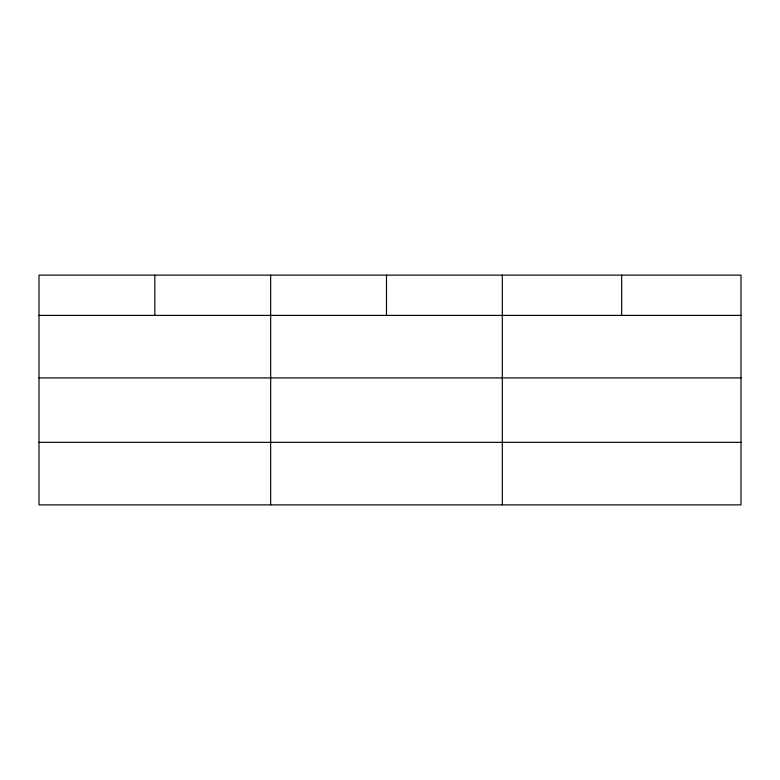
<?xml version="1.0" encoding="UTF-8"?>
<svg xmlns="http://www.w3.org/2000/svg" width="780" height="780" viewBox="0 0 780 780"><rect width="100%" height="100%" fill="white"/><g stroke="black" fill="none" stroke-linecap="round" stroke-linejoin="round"><path stroke-width="1.17" d="M741 377.93L741 275.125L39 275.125L39 504.875L741 504.875L741 377.93L39 377.93M39 315.393L741 315.393M39 442.348L741 442.348M621.66 275.125L621.66 315.393M502.32 275.125L502.32 504.875M386.49 275.125L386.49 315.393M270.66 275.125L270.66 504.875M154.83 275.125L154.83 315.393"/></g></svg>
